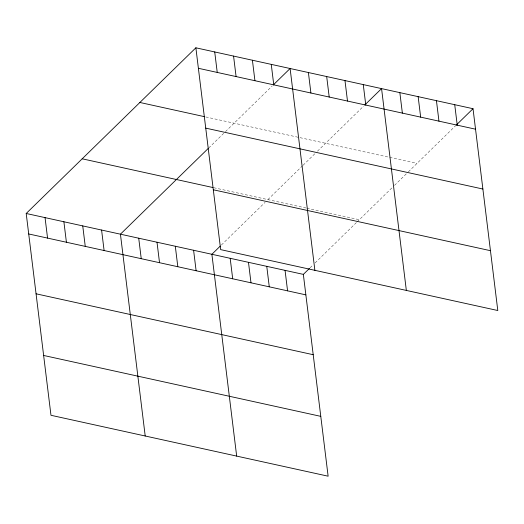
<?xml version="1.0" encoding="UTF-8"?>
<svg xmlns="http://www.w3.org/2000/svg" width="524" height="524" viewBox="0 0 524 524"><rect width="100%" height="100%" fill="white"/><g stroke="black" fill="none" stroke-linecap="round" stroke-linejoin="round"><path stroke-width="0.39" stroke-dasharray="2.62 1.97" d="M208.729 147.965L224.881 132.192M225.458 131.629L272.185 86.008M221.41 244.99L265.079 202.343M267.882 199.611L302.492 165.813M303.069 165.25L315.186 153.421M317.492 151.167L363.643 106.103M310.064 267.823L312.867 265.085M315.107 262.904L356.536 222.445M357.099 221.894L392.221 187.605M394.526 185.352L407.796 172.396M408.373 171.833L455.664 125.655M205.84 116.97L417.025 163.383M213.799 187.723L306.055 208.002M306.848 208.172L359.34 219.713"/><path stroke-width="0.79" d="M309.507 268.367L303.344 274.38L328.129 476.198L50.979 415.29L26.2 213.478L195.871 47.802L473.021 108.71L497.8 310.522L220.656 249.621L195.871 47.802M208.152 148.528L120.428 234.182L145.207 436.001M273.305 84.914L290.106 68.513L314.885 270.325M220.29 246.084L211.886 254.284L236.671 456.096M364.763 105.01L381.564 88.608L406.342 290.427M456.221 125.112L473.021 108.71M198.386 68.29L475.537 129.192M139.882 102.475L204.275 116.623M205.736 128.125L482.886 189.033M82.189 158.805L213.006 187.553M213.307 189.78L490.451 250.688M26.2 213.478L303.344 274.38M28.715 233.959L305.859 294.868M36.064 293.8L313.208 354.709M43.63 355.455L320.78 416.357M454.727 104.689L457.242 125.177M436.44 100.667L438.955 121.155M418.145 96.652L420.661 117.134M399.851 92.63L402.366 113.112M363.27 84.587L365.785 105.075M344.975 80.572L347.491 101.053M326.688 76.55L329.203 97.038M308.394 72.528L310.909 93.017M271.255 64.367L273.77 84.855M285.056 270.364L287.571 290.846M252.411 60.227L254.926 80.709M266.762 266.343L269.277 286.831M233.566 56.088L236.082 76.57M248.474 262.321L250.989 282.809M214.722 51.941L217.237 72.43M230.18 258.306L232.695 278.788M193.598 250.262L196.114 270.751M175.304 246.241L177.819 266.729M157.01 242.226L159.525 262.707M138.722 238.204L141.238 258.692M101.584 230.043L104.099 250.531M82.74 225.903L85.255 246.385M63.889 221.757L66.41 242.245M45.044 217.617L47.56 238.106"/></g></svg>
